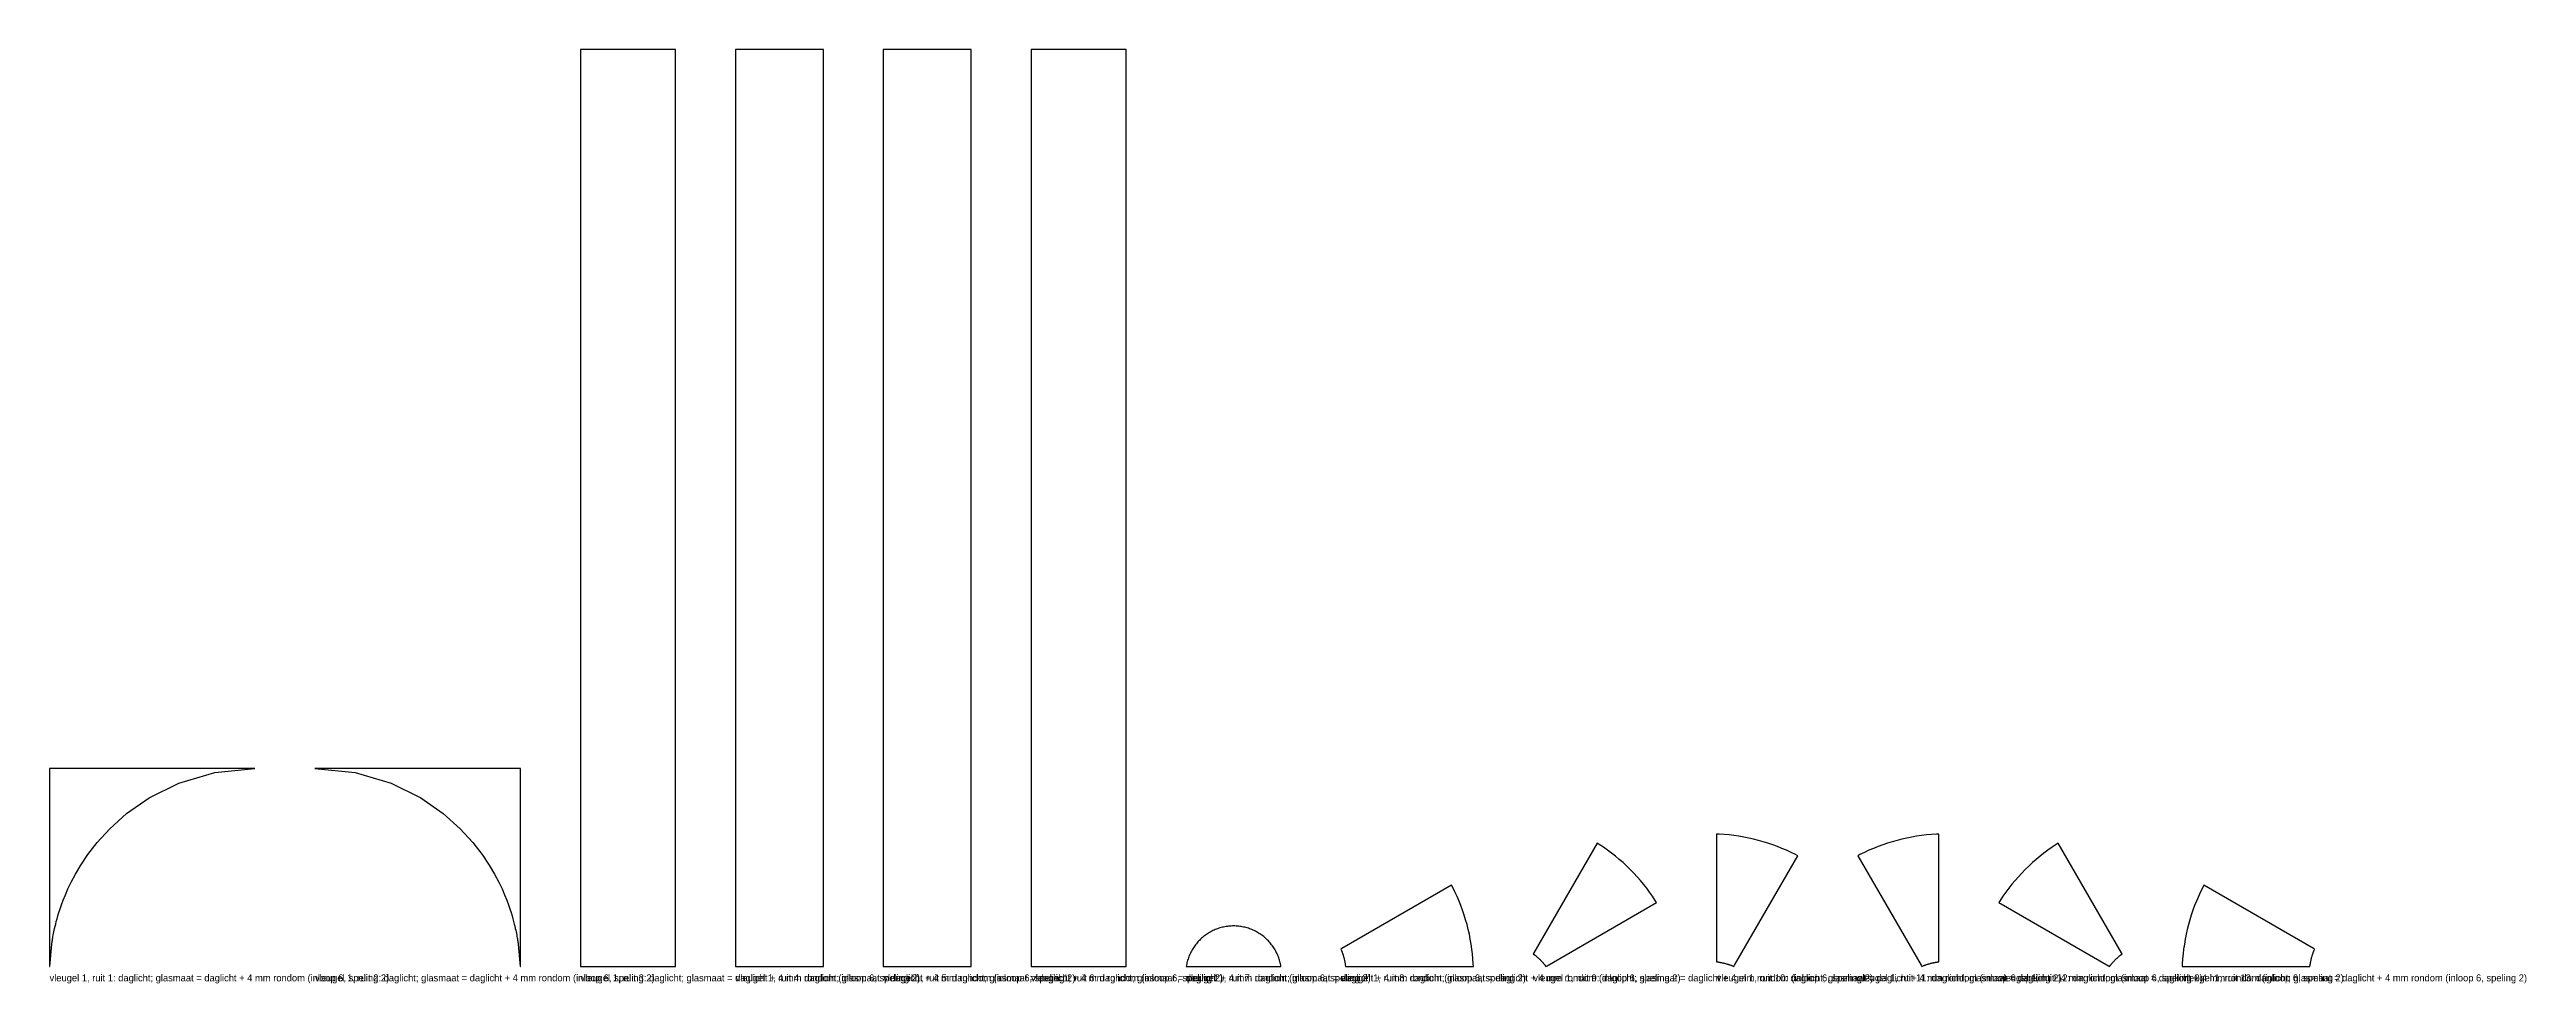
# Model space of a CAD drawing. Header units: millimetres. Extents: x 0 to 4955, y -34 to 1835.
import ezdxf

# ---------------------------------------------------------------- set-up
doc = ezdxf.new("R2010")
doc.units = ezdxf.units.MM

msp = doc.modelspace()

# ---------------------------------------------------------------- linework, layer by layer
at = {"layer": 'DAGLICHT'}
for p, q in [((1252.5, 1835), (1062, 1835)), ((1062, 1835), (1062, 0)), ((1252.5, 0), (1252.5, 1835)), ((1548, 1835), (1372.5, 1835)), ((1372.5, 1835), (1372.5, 0)), ((1548, 0), (1548, 1835)), ((1843.5, 1835), (1668, 1835)), ((1668, 1835), (1668, 0)), ((1843.5, 0), (1843.5, 1835)), ((2154, 1835), (1963.5, 1835)), ((1963.5, 1835), (1963.5, 0)), ((2154, 0), (2154, 1835)), ((411, 396), (0, 396)), ((0, 396), (0, 0)), ((199.5422, 337.4296), (258.3584, 366.6039)), ((258.3584, 366.6039), (330.3963, 388.0187)), ((330.3963, 388.0187), (411, 396)), ((531, 396), (611.6037, 388.0187)), ((942, 396), (531, 396)), ((611.6037, 388.0187), (683.6416, 366.6039)), ((683.6416, 366.6039), (742.4578, 337.4296)), ((942, 0), (942, 396)), ((120.3791, 275.6209), (154.2503, 305.9371)), ((154.2503, 305.9371), (199.5422, 337.4296)), ((742.4578, 337.4296), (787.7497, 305.9371)), ((787.7497, 305.9371), (821.6209, 275.6209)), ((76.5555, 223.8889), (95.2611, 248.1158)), ((95.2611, 248.1158), (120.3791, 275.6209)), ((821.6209, 275.6209), (846.7389, 248.1158)), ((846.7389, 248.1158), (865.4445, 223.8889)), ((3339.8919, 264.7163), (3334.9519, 264.9104)), ((3334.9519, 264.9104), (3334.9519, 11.7108)), ((3349.8449, 264.064), (3339.8919, 264.7163)), ((3359.7773, 263.1513), (3349.8449, 264.064)), ((3369.6824, 261.9789), (3359.7773, 263.1513)), ((3379.5535, 260.5477), (3369.6824, 261.9789)), ((3389.3837, 258.8586), (3379.5535, 260.5477)), ((3399.1663, 256.9127), (3389.3837, 258.8586)), ((3408.8946, 254.7114), (3399.1663, 256.9127)), ((3418.562, 252.2562), (3408.8946, 254.7114)), ((3428.1618, 249.5488), (3418.562, 252.2562)), ((3437.6874, 246.591), (3428.1618, 249.5488)), ((3686.4333, 249.5488), (3676.9076, 246.591)), ((3696.0331, 252.2562), (3686.4333, 249.5488)), ((3705.7004, 254.7114), (3696.0331, 252.2562)), ((3715.4288, 256.9127), (3705.7004, 254.7114)), ((3725.2114, 258.8586), (3715.4288, 256.9127)), ((3735.0416, 260.5477), (3725.2114, 258.8586)), ((3744.9126, 261.9789), (3735.0416, 260.5477)), ((3754.8178, 263.1513), (3744.9126, 261.9789)), ((3764.7502, 264.064), (3754.8178, 263.1513)), ((3774.7031, 264.7163), (3764.7502, 264.064)), ((3779.6431, 264.9104), (3774.7031, 264.7163)), ((3779.6431, 11.7108), (3779.6431, 264.9104)), ((51.7214, 184.5992), (62.4727, 202.8296)), ((62.4727, 202.8296), (76.5555, 223.8889)), ((865.4445, 223.8889), (879.5273, 202.8296)), ((879.5273, 202.8296), (890.2786, 184.5992)), ((3096.1067, 246.6428), (2969.5069, 27.3656)), ((3100.2878, 244.0047), (3096.1067, 246.6428)), ((3108.5811, 238.4633), (3100.2878, 244.0047)), ((3116.7265, 232.7067), (3108.5811, 238.4633)), ((3124.7185, 226.7388), (3116.7265, 232.7067)), ((3132.5514, 220.5638), (3124.7185, 226.7388)), ((3140.2201, 214.1859), (3132.5514, 220.5638)), ((3147.7191, 207.6094), (3140.2201, 214.1859)), ((3155.0435, 200.8389), (3147.7191, 207.6094)), ((3162.188, 193.8789), (3155.0435, 200.8389)), ((3370.6978, 2.1328), (3497.2975, 221.41)), ((3447.1324, 243.3849), (3437.6874, 246.591)), ((3456.4901, 239.9326), (3447.1324, 243.3849)), ((3465.7543, 236.2366), (3456.4901, 239.9326)), ((3474.9186, 232.2993), (3465.7543, 236.2366)), ((3483.9767, 228.1234), (3474.9186, 232.2993)), ((3492.9223, 223.7119), (3483.9767, 228.1234)), ((3497.2975, 221.41), (3492.9223, 223.7119)), ((3621.6727, 223.7119), (3617.2975, 221.41)), ((3617.2975, 221.41), (3743.8973, 2.1328)), ((3630.6184, 228.1234), (3621.6727, 223.7119)), ((3639.6765, 232.2993), (3630.6184, 228.1234)), ((3648.8407, 236.2366), (3639.6765, 232.2993)), ((3658.1049, 239.9326), (3648.8407, 236.2366)), ((3667.4627, 243.3849), (3658.1049, 239.9326)), ((3676.9076, 246.591), (3667.4627, 243.3849)), ((3959.5516, 200.8389), (3952.407, 193.8789)), ((3966.8759, 207.6094), (3959.5516, 200.8389)), ((3974.375, 214.1859), (3966.8759, 207.6094)), ((3982.0436, 220.5638), (3974.375, 214.1859)), ((3989.8766, 226.7388), (3982.0436, 220.5638)), ((3997.8685, 232.7067), (3989.8766, 226.7388)), ((4006.0139, 238.4633), (3997.8685, 232.7067)), ((4014.3072, 244.0047), (4006.0139, 238.4633)), ((4018.4883, 246.6428), (4014.3072, 244.0047)), ((4145.0881, 27.3656), (4018.4883, 246.6428)), ((31.6154, 143.0769), (36.8394, 155.073)), ((36.8394, 155.073), (43.3904, 168.8048)), ((43.3904, 168.8048), (51.7214, 184.5992)), ((890.2786, 184.5992), (898.6096, 168.8048)), ((898.6096, 168.8048), (905.1606, 155.073)), ((905.1606, 155.073), (910.3846, 143.0769)), ((2804.8088, 162.3456), (2585.5315, 35.7458)), ((2807.1107, 157.9704), (2804.8088, 162.3456)), ((2811.5222, 149.0247), (2807.1107, 157.9704)), ((2815.698, 139.9667), (2811.5222, 149.0247)), ((3169.148, 186.7343), (3162.188, 193.8789)), ((3175.9185, 179.41), (3169.148, 186.7343)), ((3182.495, 171.9109), (3175.9185, 179.41)), ((3188.873, 164.2423), (3182.495, 171.9109)), ((3195.048, 156.4093), (3188.873, 164.2423)), ((3201.0158, 148.4174), (3195.048, 156.4093)), ((3919.5471, 156.4093), (3913.5792, 148.4174)), ((3925.7221, 164.2423), (3919.5471, 156.4093)), ((3932.1, 171.9109), (3925.7221, 164.2423)), ((3938.6765, 179.41), (3932.1, 171.9109)), ((3945.4471, 186.7343), (3938.6765, 179.41)), ((3952.407, 193.8789), (3945.4471, 186.7343)), ((4303.0729, 149.0247), (4298.897, 139.9667)), ((4307.4844, 157.9704), (4303.0729, 149.0247)), ((4309.7863, 162.3456), (4307.4844, 157.9704)), ((4529.0635, 35.7458), (4309.7863, 162.3456)), ((14.9941, 95.0016), (16.7008, 100.9704)), ((16.7008, 100.9704), (18.7087, 107.591)), ((18.7087, 107.591), (21.0912, 114.9696)), ((21.0912, 114.9696), (23.9441, 123.2343)), ((23.9441, 123.2343), (27.395, 132.5404)), ((27.395, 132.5404), (31.6154, 143.0769)), ((910.3846, 143.0769), (914.605, 132.5404)), ((914.605, 132.5404), (918.0559, 123.2343)), ((918.0559, 123.2343), (920.9088, 114.9696)), ((920.9088, 114.9696), (923.2913, 107.591)), ((923.2913, 107.591), (925.2992, 100.9704)), ((925.2992, 100.9704), (927.0059, 95.0016)), ((2819.6353, 130.8024), (2815.698, 139.9667)), ((2823.3313, 121.5382), (2819.6353, 130.8024)), ((2826.7836, 112.1804), (2823.3313, 121.5382)), ((2829.9897, 102.7355), (2826.7836, 112.1804)), ((2832.9475, 93.2098), (2829.9897, 102.7355)), ((2995.6747, 1.1978), (3214.9519, 127.7976)), ((3206.7724, 140.272), (3201.0158, 148.4174)), ((3212.3138, 131.9787), (3206.7724, 140.272)), ((3214.9519, 127.7976), (3212.3138, 131.9787)), ((3902.2812, 131.9787), (3899.6431, 127.7976)), ((3899.6431, 127.7976), (4118.9204, 1.1978)), ((3907.8226, 140.272), (3902.2812, 131.9787)), ((3913.5792, 148.4174), (3907.8226, 140.272)), ((4284.6053, 102.7355), (4281.6475, 93.2098)), ((4287.8115, 112.1804), (4284.6053, 102.7355)), ((4291.2637, 121.5382), (4287.8115, 112.1804)), ((4294.9598, 130.8024), (4291.2637, 121.5382)), ((4298.897, 139.9667), (4294.9598, 130.8024)), ((4.9271, 48.4489), (5.2439, 50.4445)), ((5.2439, 50.4445), (5.5921, 52.568)), ((5.5921, 52.568), (5.9759, 54.8317)), ((5.9759, 54.8317), (6.4003, 57.25)), ((6.4003, 57.25), (6.8711, 59.8387)), ((6.8711, 59.8387), (7.3954, 62.6163)), ((7.3954, 62.6163), (7.9813, 65.6037)), ((7.9813, 65.6037), (8.639, 68.8252)), ((8.639, 68.8252), (9.3805, 72.3086)), ((9.3805, 72.3086), (10.2204, 76.0863)), ((10.2204, 76.0863), (11.1766, 80.196)), ((11.1766, 80.196), (12.2714, 84.6821)), ((12.2714, 84.6821), (13.5324, 89.5967)), ((13.5324, 89.5967), (14.9941, 95.0016)), ((927.0059, 95.0016), (928.4676, 89.5967)), ((928.4676, 89.5967), (929.7286, 84.6821)), ((929.7286, 84.6821), (930.8234, 80.196)), ((930.8234, 80.196), (931.7796, 76.0863)), ((931.7796, 76.0863), (932.6195, 72.3086)), ((932.6195, 72.3086), (933.361, 68.8252)), ((933.361, 68.8252), (934.0187, 65.6037)), ((934.0187, 65.6037), (934.6046, 62.6163)), ((934.6046, 62.6163), (935.1289, 59.8387)), ((935.1289, 59.8387), (935.5997, 57.25)), ((935.5997, 57.25), (936.0241, 54.8317)), ((936.0241, 54.8317), (936.4079, 52.568)), ((936.4079, 52.568), (936.7561, 50.4445)), ((936.7561, 50.4445), (937.0729, 48.4489)), ((2299.1505, 50.9994), (2297.4466, 49.1562)), ((2300.902, 52.7974), (2299.1505, 50.9994)), ((2302.6999, 54.5489), (2300.902, 52.7974)), ((2304.5431, 56.2527), (2302.6999, 54.5489)), ((2306.4303, 57.9077), (2304.5431, 56.2527)), ((2308.3601, 59.5128), (2306.4303, 57.9077)), ((2310.3313, 61.0667), (2308.3601, 59.5128)), ((2312.3425, 62.5685), (2310.3313, 61.0667)), ((2314.3923, 64.0172), (2312.3425, 62.5685)), ((2316.4794, 65.4117), (2314.3923, 64.0172)), ((2318.6022, 66.7511), (2316.4794, 65.4117)), ((2320.7594, 68.0345), (2318.6022, 66.7511)), ((2322.9494, 69.261), (2320.7594, 68.0345)), ((2325.1708, 70.4297), (2322.9494, 69.261)), ((2327.422, 71.5399), (2325.1708, 70.4297)), ((2329.7015, 72.5907), (2327.422, 71.5399)), ((2332.0077, 73.5816), (2329.7015, 72.5907)), ((2334.3391, 74.5117), (2332.0077, 73.5816)), ((2336.694, 75.3805), (2334.3391, 74.5117)), ((2339.0708, 76.1873), (2336.694, 75.3805)), ((2341.468, 76.9316), (2339.0708, 76.1873)), ((2343.8838, 77.613), (2341.468, 76.9316)), ((2346.3166, 78.2308), (2343.8838, 77.613)), ((2348.7648, 78.7848), (2346.3166, 78.2308)), ((2351.2266, 79.2745), (2348.7648, 78.7848)), ((2353.7004, 79.6996), (2351.2266, 79.2745)), ((2356.1845, 80.0597), (2353.7004, 79.6996)), ((2358.6772, 80.3548), (2356.1845, 80.0597)), ((2361.1767, 80.5844), (2358.6772, 80.3548)), ((2363.6814, 80.7486), (2361.1767, 80.5844)), ((2366.1895, 80.8471), (2363.6814, 80.7486)), ((2368.6994, 80.88), (2366.1895, 80.8471)), ((2371.2092, 80.8471), (2368.6994, 80.88)), ((2373.7173, 80.7486), (2371.2092, 80.8471)), ((2376.222, 80.5844), (2373.7173, 80.7486)), ((2378.7216, 80.3548), (2376.222, 80.5844)), ((2381.2142, 80.0597), (2378.7216, 80.3548)), ((2383.6983, 79.6996), (2381.2142, 80.0597)), ((2386.1721, 79.2745), (2383.6983, 79.6996)), ((2388.6339, 78.7848), (2386.1721, 79.2745)), ((2391.0821, 78.2308), (2388.6339, 78.7848)), ((2393.5149, 77.613), (2391.0821, 78.2308)), ((2395.9308, 76.9316), (2393.5149, 77.613)), ((2398.3279, 76.1873), (2395.9308, 76.9316)), ((2400.7048, 75.3805), (2398.3279, 76.1873)), ((2403.0597, 74.5117), (2400.7048, 75.3805)), ((2405.3911, 73.5816), (2403.0597, 74.5117)), ((2407.6973, 72.5907), (2405.3911, 73.5816)), ((2409.9768, 71.5399), (2407.6973, 72.5907)), ((2412.228, 70.4297), (2409.9768, 71.5399)), ((2414.4494, 69.261), (2412.228, 70.4297)), ((2416.6394, 68.0345), (2414.4494, 69.261)), ((2418.7965, 66.7511), (2416.6394, 68.0345)), ((2420.9194, 65.4117), (2418.7965, 66.7511)), ((2423.0064, 64.0172), (2420.9194, 65.4117)), ((2425.0562, 62.5685), (2423.0064, 64.0172)), ((2427.0674, 61.0667), (2425.0562, 62.5685)), ((2429.0386, 59.5128), (2427.0674, 61.0667)), ((2430.9685, 57.9077), (2429.0386, 59.5128)), ((2432.8556, 56.2527), (2430.9685, 57.9077)), ((2434.6988, 54.5489), (2432.8556, 56.2527)), ((2436.4968, 52.7974), (2434.6988, 54.5489)), ((2438.2483, 50.9994), (2436.4968, 52.7974)), ((2439.9521, 49.1562), (2438.2483, 50.9994)), ((2835.6549, 83.6101), (2832.9475, 93.2098)), ((2838.1101, 73.9427), (2835.6549, 83.6101)), ((2840.3114, 64.2144), (2838.1101, 73.9427)), ((2842.2573, 54.4317), (2840.3114, 64.2144)), ((2843.9465, 44.6015), (2842.2573, 54.4317)), ((4272.3377, 54.4317), (4270.6486, 44.6015)), ((4274.2836, 64.2144), (4272.3377, 54.4317)), ((4276.4849, 73.9427), (4274.2836, 64.2144)), ((4278.9401, 83.6101), (4276.4849, 73.9427)), ((4281.6475, 93.2098), (4278.9401, 83.6101)), ((0, 0), (0.2775, 0.1001)), ((0.2775, 0.1001), (4.3734, 44.798)), ((4.3734, 44.798), (4.6379, 46.57)), ((4.6379, 46.57), (4.9271, 48.4489)), ((937.0729, 48.4489), (937.3621, 46.57)), ((937.3621, 46.57), (937.6266, 44.798)), ((937.6266, 44.798), (941.7225, 0.1001)), ((941.7225, 0.1001), (942, 0)), ((1062, 0), (1252.5, 0)), ((1372.5, 0), (1548, 0)), ((1668, 0), (1843.5, 0)), ((1963.5, 0), (2154, 0)), ((2274.4249, 2.4727), (2274, 0)), ((2274, 0), (2463.3988, 0)), ((2274.9146, 4.9346), (2274.4249, 2.4727)), ((2275.4685, 7.3827), (2274.9146, 4.9346)), ((2276.0864, 9.8156), (2275.4685, 7.3827)), ((2276.7677, 12.2314), (2276.0864, 9.8156)), ((2277.5121, 14.6285), (2276.7677, 12.2314)), ((2278.3189, 17.0054), (2277.5121, 14.6285)), ((2279.1877, 19.3603), (2278.3189, 17.0054)), ((2280.1178, 21.6917), (2279.1877, 19.3603)), ((2281.1086, 23.9979), (2280.1178, 21.6917)), ((2282.1595, 26.2774), (2281.1086, 23.9979)), ((2283.2697, 28.5286), (2282.1595, 26.2774)), ((2284.4384, 30.75), (2283.2697, 28.5286)), ((2285.6649, 32.94), (2284.4384, 30.75)), ((2286.9482, 35.0972), (2285.6649, 32.94)), ((2288.2876, 37.22), (2286.9482, 35.0972)), ((2289.6822, 39.307), (2288.2876, 37.22)), ((2291.1308, 41.3568), (2289.6822, 39.307)), ((2292.6327, 43.368), (2291.1308, 41.3568)), ((2294.1866, 45.3392), (2292.6327, 43.368)), ((2295.7917, 47.2691), (2294.1866, 45.3392)), ((2297.4466, 49.1562), (2295.7917, 47.2691)), ((2441.6071, 47.2691), (2439.9521, 49.1562)), ((2443.2121, 45.3392), (2441.6071, 47.2691)), ((2444.7661, 43.368), (2443.2121, 45.3392)), ((2446.2679, 41.3568), (2444.7661, 43.368)), ((2447.7166, 39.307), (2446.2679, 41.3568)), ((2449.1111, 37.22), (2447.7166, 39.307)), ((2450.4505, 35.0972), (2449.1111, 37.22)), ((2451.7339, 32.94), (2450.4505, 35.0972)), ((2452.9604, 30.75), (2451.7339, 32.94)), ((2454.1291, 28.5286), (2452.9604, 30.75)), ((2455.2393, 26.2774), (2454.1291, 28.5286)), ((2456.2901, 23.9979), (2455.2393, 26.2774)), ((2457.2809, 21.6917), (2456.2901, 23.9979)), ((2458.2111, 19.3603), (2457.2809, 21.6917)), ((2459.0798, 17.0054), (2458.2111, 19.3603)), ((2459.8867, 14.6285), (2459.0798, 17.0054)), ((2460.631, 12.2314), (2459.8867, 14.6285)), ((2461.3123, 9.8156), (2460.631, 12.2314)), ((2461.9302, 7.3827), (2461.3123, 9.8156)), ((2462.4842, 4.9346), (2461.9302, 7.3827)), ((2462.9739, 2.4727), (2462.4842, 4.9346)), ((2463.3988, 0), (2462.9739, 2.4727)), ((2585.5315, 35.7458), (2583.3988, 34.4473)), ((2583.3988, 34.4473), (2584.5437, 31.676)), ((2584.5437, 31.676), (2584.7383, 31.1855)), ((2584.7383, 31.1855), (2584.9424, 30.6648)), ((2584.9424, 30.6648), (2585.1564, 30.1112)), ((2585.1564, 30.1112), (2585.3811, 29.5214)), ((2585.3811, 29.5214), (2585.6172, 28.8919)), ((2585.6172, 28.8919), (2585.8655, 28.2185)), ((2585.8655, 28.2185), (2586.1269, 27.4966)), ((2586.1269, 27.4966), (2586.4023, 26.7209)), ((2586.4023, 26.7209), (2586.6926, 25.8851)), ((2586.6926, 25.8851), (2586.9988, 24.9822)), ((2586.9988, 24.9822), (2587.3221, 24.004)), ((2587.3221, 24.004), (2587.6633, 22.9408)), ((2587.6633, 22.9408), (2588.0237, 21.7814)), ((2588.0237, 21.7814), (2588.4041, 20.5125)), ((2588.4041, 20.5125), (2588.8053, 19.1184)), ((2588.8053, 19.1184), (2589.2279, 17.5801)), ((2589.2279, 17.5801), (2589.6311, 16.0366)), ((2589.6311, 16.0366), (2589.9806, 14.6287)), ((2589.9806, 14.6287), (2590.2857, 13.3396)), ((2590.2857, 13.3396), (2590.5533, 12.1554)), ((2590.5533, 12.1554), (2590.7893, 11.064)), ((2590.7893, 11.064), (2590.9985, 10.0552)), ((2590.9985, 10.0552), (2591.1847, 9.1202)), ((2591.1847, 9.1202), (2591.3512, 8.2512)), ((2591.3512, 8.2512), (2591.5006, 7.4417)), ((2591.5006, 7.4417), (2591.6352, 6.6858)), ((2591.6352, 6.6858), (2591.7568, 5.9785)), ((2591.7568, 5.9785), (2591.8671, 5.3152)), ((2591.8671, 5.3152), (2591.9674, 4.6921)), ((2591.9674, 4.6921), (2592.0588, 4.1057)), ((2592.0588, 4.1057), (2592.1425, 3.5528)), ((2592.1425, 3.5528), (2592.2192, 3.0306)), ((2592.2192, 3.0306), (2592.6133, 0.0581)), ((2592.6133, 0.0581), (2595.1096, 0)), ((2595.1096, 0), (2848.3091, 0)), ((2845.3777, 34.7305), (2843.9465, 44.6015)), ((2846.55, 24.8253), (2845.3777, 34.7305)), ((2847.4627, 14.8929), (2846.55, 24.8253)), ((2848.1151, 4.94), (2847.4627, 14.8929)), ((2848.3091, 0), (2848.1151, 4.94)), ((2969.5069, 27.3656), (2968.3091, 25.1746)), ((2968.3091, 25.1746), (2970.6864, 23.3471)), ((2970.6864, 23.3471), (2971.1002, 23.0196)), ((2971.1002, 23.0196), (2971.5372, 22.6707)), ((2971.5372, 22.6707), (2971.9994, 22.2982)), ((2971.9994, 22.2982), (2972.4888, 21.8998)), ((2972.4888, 21.8998), (2973.0081, 21.4727)), ((2973.0081, 21.4727), (2973.5598, 21.0137)), ((2973.5598, 21.0137), (2974.1471, 20.5192)), ((2974.1471, 20.5192), (2974.7735, 19.9851)), ((2974.7735, 19.9851), (2975.4428, 19.4064)), ((2975.4428, 19.4064), (2976.1595, 18.7776)), ((2976.1595, 18.7776), (2976.9285, 18.0921)), ((2976.9285, 18.0921), (2977.7556, 17.342)), ((2977.7556, 17.342), (2978.6474, 16.5181)), ((2978.6474, 16.5181), (2979.6113, 15.6094)), ((2979.6113, 15.6094), (2980.6558, 14.6027)), ((2980.6558, 14.6027), (2981.791, 13.4818)), ((2981.791, 13.4818), (2982.9118, 12.3467)), ((2982.9118, 12.3467), (2983.9186, 11.3021)), ((2983.9186, 11.3021), (2984.8272, 10.3382)), ((2984.8272, 10.3382), (2985.6511, 9.4465)), ((2985.6511, 9.4465), (2986.4012, 8.6194)), ((2986.4012, 8.6194), (2987.0868, 7.8503)), ((2987.0868, 7.8503), (2987.7156, 7.1337)), ((2987.7156, 7.1337), (2988.2942, 6.4644)), ((2988.2942, 6.4644), (2988.8284, 5.838)), ((2988.8284, 5.838), (2989.3229, 5.2507)), ((2989.3229, 5.2507), (2989.7819, 4.6989)), ((2989.7819, 4.6989), (2990.209, 4.1797)), ((2990.209, 4.1797), (2990.6074, 3.6902)), ((2990.6074, 3.6902), (2990.9798, 3.2281)), ((2990.9798, 3.2281), (2991.3287, 2.791)), ((2991.3287, 2.791), (2991.6562, 2.3772)), ((2991.6562, 2.3772), (2993.4838, 0)), ((2993.4838, 0), (2995.6747, 1.1978)), ((3334.9519, 11.7108), (3335.0101, 9.2146)), ((3335.0101, 9.2146), (3337.9826, 8.8204)), ((3337.9826, 8.8204), (3338.5047, 8.7437)), ((3338.5047, 8.7437), (3339.0576, 8.6601)), ((3339.0576, 8.6601), (3339.6441, 8.5686)), ((3339.6441, 8.5686), (3340.2672, 8.4683)), ((3340.2672, 8.4683), (3340.9304, 8.3581)), ((3340.9304, 8.3581), (3341.6378, 8.2364)), ((3341.6378, 8.2364), (3342.3936, 8.1019)), ((3342.3936, 8.1019), (3343.2032, 7.9525)), ((3343.2032, 7.9525), (3344.0721, 7.786)), ((3344.0721, 7.786), (3345.0072, 7.5998)), ((3345.0072, 7.5998), (3346.0159, 7.3906)), ((3346.0159, 7.3906), (3347.1073, 7.1545)), ((3347.1073, 7.1545), (3348.2915, 6.8869)), ((3348.2915, 6.8869), (3349.5806, 6.5819)), ((3349.5806, 6.5819), (3350.9886, 6.2323)), ((3350.9886, 6.2323), (3352.5321, 5.8292)), ((3352.5321, 5.8292), (3354.0703, 5.4066)), ((3354.0703, 5.4066), (3355.4645, 5.0053)), ((3355.4645, 5.0053), (3356.7334, 4.6249)), ((3356.7334, 4.6249), (3357.8927, 4.2646)), ((3357.8927, 4.2646), (3358.9559, 3.9233)), ((3358.9559, 3.9233), (3359.9341, 3.6001)), ((3359.9341, 3.6001), (3360.837, 3.2938)), ((3360.837, 3.2938), (3361.6728, 3.0035)), ((3361.6728, 3.0035), (3362.4486, 2.7282)), ((3362.4486, 2.7282), (3363.1705, 2.4668)), ((3363.1705, 2.4668), (3363.8438, 2.2184)), ((3363.8438, 2.2184), (3364.4734, 1.9823)), ((3364.4734, 1.9823), (3365.0631, 1.7576)), ((3365.0631, 1.7576), (3365.6167, 1.5436)), ((3365.6167, 1.5436), (3366.1374, 1.3396)), ((3366.1374, 1.3396), (3366.6279, 1.1449)), ((3366.6279, 1.1449), (3369.3993, 0)), ((3369.3993, 0), (3370.6978, 2.1328)), ((3743.8973, 2.1328), (3745.1958, 0)), ((3745.1958, 0), (3747.9671, 1.1449)), ((3747.9671, 1.1449), (3748.4577, 1.3396)), ((3748.4577, 1.3396), (3748.9783, 1.5436)), ((3748.9783, 1.5436), (3749.5319, 1.7576)), ((3749.5319, 1.7576), (3750.1217, 1.9823)), ((3750.1217, 1.9823), (3750.7512, 2.2184)), ((3750.7512, 2.2184), (3751.4246, 2.4668)), ((3751.4246, 2.4668), (3752.1465, 2.7282)), ((3752.1465, 2.7282), (3752.9223, 3.0035)), ((3752.9223, 3.0035), (3753.758, 3.2938)), ((3753.758, 3.2938), (3754.6609, 3.6001)), ((3754.6609, 3.6001), (3755.6391, 3.9233)), ((3755.6391, 3.9233), (3756.7023, 4.2646)), ((3756.7023, 4.2646), (3757.8617, 4.6249)), ((3757.8617, 4.6249), (3759.1306, 5.0053)), ((3759.1306, 5.0053), (3760.5247, 5.4066)), ((3760.5247, 5.4066), (3762.063, 5.8292)), ((3762.063, 5.8292), (3763.6065, 6.2323)), ((3763.6065, 6.2323), (3765.0145, 6.5819)), ((3765.0145, 6.5819), (3766.3035, 6.8869)), ((3766.3035, 6.8869), (3767.4878, 7.1545)), ((3767.4878, 7.1545), (3768.5791, 7.3906)), ((3768.5791, 7.3906), (3769.5879, 7.5998)), ((3769.5879, 7.5998), (3770.5229, 7.786)), ((3770.5229, 7.786), (3771.3919, 7.9525)), ((3771.3919, 7.9525), (3772.2014, 8.1019)), ((3772.2014, 8.1019), (3772.9573, 8.2364)), ((3772.9573, 8.2364), (3773.6646, 8.3581)), ((3773.6646, 8.3581), (3774.3279, 8.4683)), ((3774.3279, 8.4683), (3774.951, 8.5686)), ((3774.951, 8.5686), (3775.5374, 8.6601)), ((3775.5374, 8.6601), (3776.0903, 8.7437)), ((3776.0903, 8.7437), (3776.6125, 8.8204)), ((3776.6125, 8.8204), (3779.585, 9.2146)), ((3779.585, 9.2146), (3779.6431, 11.7108)), ((4118.9204, 1.1978), (4121.1113, 0)), ((4121.1113, 0), (4122.9389, 2.3772)), ((4122.9389, 2.3772), (4123.2663, 2.791)), ((4123.2663, 2.791), (4123.6152, 3.2281)), ((4123.6152, 3.2281), (4123.9877, 3.6902)), ((4123.9877, 3.6902), (4124.3861, 4.1797)), ((4124.3861, 4.1797), (4124.8132, 4.6989)), ((4124.8132, 4.6989), (4125.2722, 5.2507)), ((4125.2722, 5.2507), (4125.7667, 5.838)), ((4125.7667, 5.838), (4126.3008, 6.4644)), ((4126.3008, 6.4644), (4126.8795, 7.1337)), ((4126.8795, 7.1337), (4127.5083, 7.8503)), ((4127.5083, 7.8503), (4128.1938, 8.6194)), ((4128.1938, 8.6194), (4128.9439, 9.4465)), ((4128.9439, 9.4465), (4129.7678, 10.3382)), ((4129.7678, 10.3382), (4130.6765, 11.3021)), ((4130.6765, 11.3021), (4131.6832, 12.3467)), ((4131.6832, 12.3467), (4132.8041, 13.4818)), ((4132.8041, 13.4818), (4133.9392, 14.6027)), ((4133.9392, 14.6027), (4134.9838, 15.6094)), ((4134.9838, 15.6094), (4135.9477, 16.5181)), ((4135.9477, 16.5181), (4136.8394, 17.342)), ((4136.8394, 17.342), (4137.6666, 18.0921)), ((4137.6666, 18.0921), (4138.4356, 18.7776)), ((4138.4356, 18.7776), (4139.1523, 19.4064)), ((4139.1523, 19.4064), (4139.8215, 19.9851)), ((4139.8215, 19.9851), (4140.4479, 20.5192)), ((4140.4479, 20.5192), (4141.0352, 21.0137)), ((4141.0352, 21.0137), (4141.587, 21.4727)), ((4141.587, 21.4727), (4142.1062, 21.8998)), ((4142.1062, 21.8998), (4142.5957, 22.2982)), ((4142.5957, 22.2982), (4143.0579, 22.6707)), ((4143.0579, 22.6707), (4143.4949, 23.0196)), ((4143.4949, 23.0196), (4143.9087, 23.3471)), ((4143.9087, 23.3471), (4146.2859, 25.1746)), ((4146.2859, 25.1746), (4145.0881, 27.3656)), ((4266.48, 4.94), (4266.2859, 0)), ((4266.2859, 0), (4519.4855, 0)), ((4267.1324, 14.8929), (4266.48, 4.94)), ((4268.045, 24.8253), (4267.1324, 14.8929)), ((4269.2174, 34.7305), (4268.045, 24.8253)), ((4270.6486, 44.6015), (4269.2174, 34.7305)), ((4519.4855, 0), (4521.9818, 0.0581)), ((4521.9818, 0.0581), (4522.3759, 3.0306)), ((4522.3759, 3.0306), (4522.4526, 3.5528)), ((4522.4526, 3.5528), (4522.5362, 4.1057)), ((4522.5362, 4.1057), (4522.6277, 4.6921)), ((4522.6277, 4.6921), (4522.728, 5.3152)), ((4522.728, 5.3152), (4522.8383, 5.9785)), ((4522.8383, 5.9785), (4522.9599, 6.6858)), ((4522.9599, 6.6858), (4523.0944, 7.4417)), ((4523.0944, 7.4417), (4523.2439, 8.2512)), ((4523.2439, 8.2512), (4523.4103, 9.1202)), ((4523.4103, 9.1202), (4523.5966, 10.0552)), ((4523.5966, 10.0552), (4523.8057, 11.064)), ((4523.8057, 11.064), (4524.0418, 12.1554)), ((4524.0418, 12.1554), (4524.3094, 13.3396)), ((4524.3094, 13.3396), (4524.6144, 14.6287)), ((4524.6144, 14.6287), (4524.964, 16.0366)), ((4524.964, 16.0366), (4525.3671, 17.5801)), ((4525.3671, 17.5801), (4525.7898, 19.1184)), ((4525.7898, 19.1184), (4526.191, 20.5125)), ((4526.191, 20.5125), (4526.5714, 21.7814)), ((4526.5714, 21.7814), (4526.9317, 22.9408)), ((4526.9317, 22.9408), (4527.273, 24.004)), ((4527.273, 24.004), (4527.5962, 24.9822)), ((4527.5962, 24.9822), (4527.9025, 25.8851)), ((4527.9025, 25.8851), (4528.1928, 26.7209)), ((4528.1928, 26.7209), (4528.4681, 27.4966)), ((4528.4681, 27.4966), (4528.7295, 28.2185)), ((4528.7295, 28.2185), (4528.9779, 28.8919)), ((4528.9779, 28.8919), (4529.214, 29.5214)), ((4531.1963, 34.4473), (4529.0635, 35.7458)), ((4529.214, 29.5214), (4529.4387, 30.1112)), ((4529.4387, 30.1112), (4529.6527, 30.6648)), ((4529.6527, 30.6648), (4529.8567, 31.1855)), ((4529.8567, 31.1855), (4530.0514, 31.676)), ((4530.0514, 31.676), (4531.1963, 34.4473))]:
    msp.add_line(p, q, dxfattribs=at)

# ---------------------------------------------------------------- texts
at = {"layer": 'TEKST'}
for s, p in [('vleugel 1, ruit 1: daglicht; glasmaat = daglicht + 4 mm rondom (inloop 6, speling 2)', (0, -30)), ('vleugel 1, ruit 2: daglicht; glasmaat = daglicht + 4 mm rondom (inloop 6, speling 2)', (531, -30)), ('vleugel 1, ruit 3: daglicht; glasmaat = daglicht + 4 mm rondom (inloop 6, speling 2)', (1062, -30)), ('vleugel 1, ruit 4: daglicht; glasmaat = daglicht + 4 mm rondom (inloop 6, speling 2)', (1372.5, -30)), ('vleugel 1, ruit 5: daglicht; glasmaat = daglicht + 4 mm rondom (inloop 6, speling 2)', (1668, -30)), ('vleugel 1, ruit 6: daglicht; glasmaat = daglicht + 4 mm rondom (inloop 6, speling 2)', (1963.5, -30)), ('vleugel 1, ruit 7: daglicht; glasmaat = daglicht + 4 mm rondom (inloop 6, speling 2)', (2274, -30)), ('vleugel 1, ruit 8: daglicht; glasmaat = daglicht + 4 mm rondom (inloop 6, speling 2)', (2583.3988, -30)), ('vleugel 1, ruit 9: daglicht; glasmaat = daglicht + 4 mm rondom (inloop 6, speling 2)', (2968.3091, -30)), ('vleugel 1, ruit 10: daglicht; glasmaat = daglicht + 4 mm rondom (inloop 6, speling 2)', (3334.9519, -30)), ('vleugel 1, ruit 11: daglicht; glasmaat = daglicht + 4 mm rondom (inloop 6, speling 2)', (3617.2975, -30)), ('vleugel 1, ruit 12: daglicht; glasmaat = daglicht + 4 mm rondom (inloop 6, speling 2)', (3899.6431, -30)), ('vleugel 1, ruit 13: daglicht; glasmaat = daglicht + 4 mm rondom (inloop 6, speling 2)', (4266.2859, -30))]:
    msp.add_text(s, height=14, dxfattribs=at).set_placement(p)

doc.saveas('drawing.dxf')
